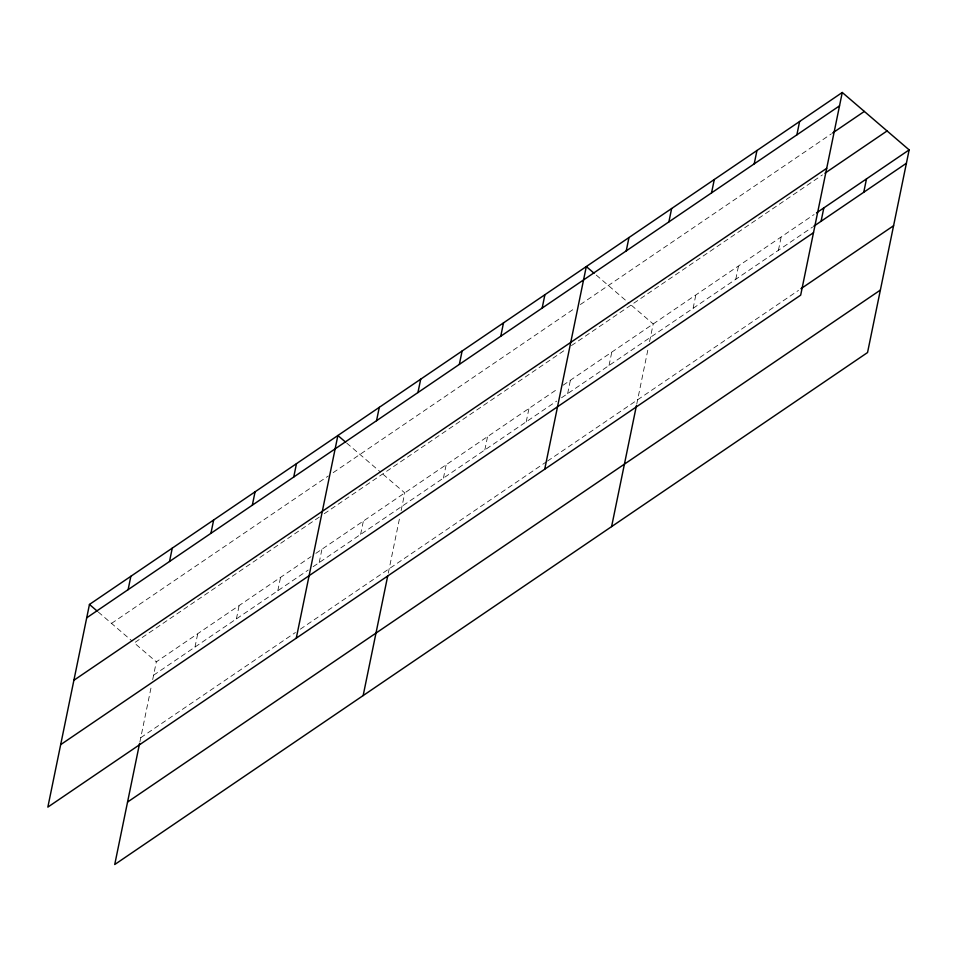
<?xml version="1.0" encoding="UTF-8"?>
<svg xmlns="http://www.w3.org/2000/svg" width="957" height="957" viewBox="0 0 957 957"><rect width="100%" height="100%" fill="white"/><g stroke="black" fill="none" stroke-linecap="round" stroke-linejoin="round"><path stroke-width="0.72" stroke-dasharray="4.79 3.59" d="M139.866 742.07L151.505 685.379M152.689 679.578L156.326 661.849L310.989 556.675M194.989 647.052L197.74 633.69M236.403 618.904L239.142 605.542M277.805 590.744L280.545 577.382M319.207 562.584L321.947 549.222M360.61 534.425L363.361 521.063M388.291 573.123L399.93 516.433M401.127 510.619L404.763 492.903L382.692 473.966M443.426 478.105L446.165 464.743M484.828 449.946L487.568 436.595M526.23 421.798L528.97 408.436M567.633 393.638L570.384 380.276M609.047 365.478L611.786 352.116M636.728 404.177L648.356 347.487M649.552 341.673L653.188 323.956L631.118 305.02M693.107 308.31L695.847 294.947M735.766 279.3L738.505 265.938M778.424 250.279L781.175 236.929M111.526 623.39L328.287 475.976M333.156 472.662L575.504 307.855M580.373 304.541L831.43 133.813M319.363 517.031L134.255 642.913L156.326 661.849M324.232 513.718L566.58 348.91M571.449 345.597L822.482 174.88M315.858 553.361L558.206 388.554M563.075 385.24L814.084 214.547M153.587 675.211L308.25 570.037M313.118 566.723L556.675 401.091M561.544 397.777L812.553 227.072M140.763 737.68L295.426 632.505M300.295 629.192L546.291 461.896M547.512 461.071L798.509 290.378M596.247 275.078L628.952 303.154M346.709 443.079L380.527 472.1M98.284 612.025L132.09 641.046"/><path stroke-width="1.44" d="M842.268 92.482L89.456 604.453L47.85 807.11L800.674 295.151L842.268 92.482L909.15 149.89L867.544 352.547L114.732 864.518L139.566 743.529M128.118 589.656L130.858 576.293M169.521 561.496L172.26 548.134M210.923 533.336L213.662 519.974M252.325 505.176L255.076 491.814M293.739 477.017L296.479 463.655M296.275 638.163L337.881 435.507L345.609 442.134M376.544 420.709L379.283 407.347M417.946 392.549L420.697 379.187M363.158 695.572L387.693 576.054M459.348 364.39L462.099 351.028M500.762 336.23L503.502 322.868M542.164 308.07L544.904 294.708M544.712 469.217L586.306 266.548L594.034 273.188M626.225 250.901L628.976 237.539M668.883 221.892L671.635 208.53M611.595 526.613L636.429 405.636M711.553 192.883L714.293 179.521M754.212 163.874L756.951 150.512M796.87 134.853L799.609 121.503M821.082 221.27L823.833 207.908M863.752 192.261L866.492 178.899M86.704 617.815L839.528 105.844M832.65 132.975L864.338 111.431M73.88 680.283L826.704 168.312M824.922 173.217L887.079 130.942M816.512 212.885L909.15 149.89M813.773 226.247L906.411 163.252M60.674 744.642L813.498 232.683M800.949 288.715L893.587 225.72M127.556 802.05L880.368 290.079M89.456 604.453L97.171 611.08"/></g></svg>
